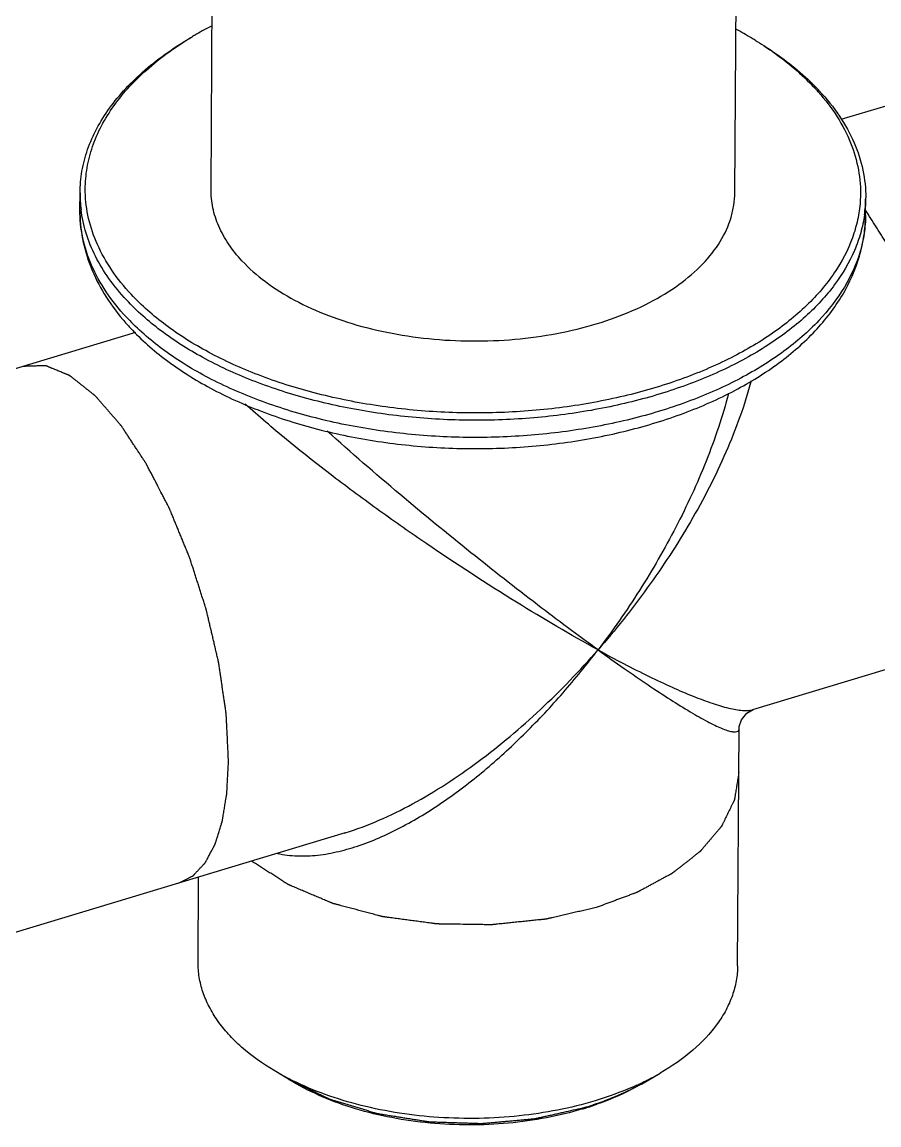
# Model space of a CAD drawing. Header units: millimetres. Extents: x 601 to 1195, y -13 to 407.
# Drawn here: x 1045.43 to 1078.15, y 274.67 to 316.78 of the extents above; entities that cross this region are included whole.
import ezdxf

# ---------------------------------------------------------------- set-up
doc = ezdxf.new("R2010")
doc.units = ezdxf.units.MM
doc.header["$LTSCALE"] = 0.1

msp = doc.modelspace()

# ---------------------------------------------------------------- linework, layer by layer
for p, q in [((1052.647, 310.394), (1052.714, 320.572)), ((1072.646, 310.263), (1072.713, 320.458)), ((1081.634, 314.546), (1076.701, 313.057)), ((1047.642, 309.607), (1047.646, 310.263)), ((1077.641, 309.411), (1077.645, 310.067)), ((1049.763, 304.925), (1037.546, 301.237)), ((1087.587, 294.825), (1073.319, 290.518)), ((1073.104, 290.395), (1073.348, 290.526)), ((1072.753, 280.746), (1072.813, 289.811)), ((1072.813, 289.811), (1072.817, 289.882)), ((1072.813, 289.811), (1072.813, 289.813)), ((1057.766, 285.823), (1043.499, 281.516)), ((1057.741, 285.815), (1057.766, 285.823)), ((1052.154, 280.881), (1052.175, 284.135)), ((1055.767, 276.319), (1055.054, 276.744)), ((1069.08, 276.232), (1069.799, 276.647))]:
    msp.add_line(p, q)
msp.add_lwpolyline([(1072.817, 289.882), (1072.898, 290.143), (1073.104, 290.395)])
for centre, radius, start, end in [((1058.891, 304.554), 13.585, 120.0289, 120.7488), ((1059.202, 304.011), 14.211, 117.2902, 120.0209), ((1065.916, 303.802), 14.399, 59.2486, 61.9359), ((1066.33, 304.512), 13.577, 58.5016, 59.2224), ((1069.542, 308.541), 8.407, 41.5639, 42.9396), ((1069.419, 308.153), 8.814, 42.9397, 44.211), ((1052.598, 310.232), 4.952, 179.6444, 187.1261), ((1072.695, 310.1), 4.95, 352.1278, 359.6085), ((1056.001, 311.094), 8.794, 220.1328, 222.9575), ((1056.006, 311.653), 9.006, 222.956, 225.3287), ((1073.17, 291.118), 0.617, 284.3549, 286.7687), ((1064.291, 286.317), 11.13, 294.4508, 295.4218), ((1064.726, 285.433), 10.145, 295.3454, 300.0034), ((1063.34, 286.88), 12.116, 287.3062, 289.4551), ((1063.208, 287.293), 12.549, 286.7969, 287.3194)]:
    msp.add_arc(centre, radius, start, end)
for points, knots in [([(1047.646, 310.263), (1047.648, 310.54), (1047.699, 311.1), (1047.918, 311.927), (1048.275, 312.736), (1048.767, 313.519), (1049.388, 314.268), (1050.407, 315.241), (1051.306, 315.861), (1051.948, 316.232)], [0, 0, 0, 0, 0.108086, 0.218195, 0.332175, 0.451556, 0.577483, 0.710717, 1, 1, 1, 1]), ([(1047.848, 310.293), (1047.842, 310.566), (1047.878, 311.12), (1048.072, 311.94), (1048.404, 312.743), (1048.87, 313.521), (1049.464, 314.267), (1050.447, 315.238), (1051.32, 315.857), (1051.945, 316.229)], [0, 0, 0, 0, 0.108682, 0.219085, 0.333117, 0.452378, 0.578091, 0.711079, 1, 1, 1, 1]), ([(1073.421, 316.092), (1073.643, 315.96), (1074.469, 315.436), (1075.235, 314.815), (1075.737, 314.299)], [0, 0, 0, 0, 0.263956, 1, 1, 1, 1]), ([(1073.424, 316.089), (1073.643, 315.954), (1074.457, 315.423), (1075.21, 314.792), (1075.697, 314.268)], [0, 0, 0, 0, 0.264375, 1, 1, 1, 1]), ([(1075.832, 314.119), (1076.098, 313.82), (1076.571, 313.202), (1077.096, 312.195), (1077.403, 311.154), (1077.455, 310.446), (1077.444, 310.1)], [0, 0, 0, 0, 0.270525, 0.524006, 0.765069, 1, 1, 1, 1]), ([(1075.872, 314.157), (1076.153, 313.855), (1076.657, 313.23), (1077.228, 312.206), (1077.573, 311.146), (1077.648, 310.422), (1077.645, 310.067)], [0, 0, 0, 0, 0.271548, 0.525543, 0.766299, 1, 1, 1, 1]), ([(1053.829, 307.667), (1053.642, 307.868), (1053.306, 308.285), (1052.925, 308.968), (1052.695, 309.674), (1052.645, 310.157), (1052.647, 310.394)], [0, 0, 0, 0, 0.271495, 0.525556, 0.766314, 1, 1, 1, 1]), ([(1049.597, 306.389), (1049.328, 306.678), (1048.844, 307.276), (1048.29, 308.251), (1047.943, 309.261), (1047.855, 309.953), (1047.848, 310.293)], [0, 0, 0, 0, 0.271214, 0.525371, 0.766401, 1, 1, 1, 1]), ([(1077.444, 310.1), (1077.436, 309.867), (1077.386, 309.398), (1077.149, 308.46), (1076.585, 307.304), (1075.544, 306.038), (1074.163, 304.895), (1072.481, 303.902), (1070.54, 303.081), (1068.391, 302.453), (1066.09, 302.033), (1063.698, 301.834), (1061.279, 301.859), (1058.895, 302.109), (1056.611, 302.577), (1054.486, 303.25), (1052.577, 304.112), (1050.932, 305.14), (1049.998, 305.958), (1049.597, 306.389)], [0, 0, 0, 0, 0.021455, 0.043256, 0.088839, 0.138514, 0.193188, 0.253078, 0.317859, 0.3868, 0.458883, 0.532902, 0.607539, 0.681443, 0.753304, 0.821927, 0.886316, 0.945769, 1, 1, 1, 1]), ([(1053.829, 307.667), (1054.102, 307.374), (1054.738, 306.818), (1055.857, 306.12), (1057.158, 305.536), (1058.604, 305.081), (1060.159, 304.767), (1061.78, 304.603), (1063.425, 304.591), (1065.049, 304.734), (1066.608, 305.026), (1068.061, 305.461), (1069.371, 306.026), (1070.501, 306.709), (1071.423, 307.492), (1072.112, 308.359), (1072.476, 309.148), (1072.62, 309.786), (1072.645, 310.105), (1072.646, 310.263)], [0, 0, 0, 0, 0.054343, 0.113961, 0.178535, 0.247365, 0.319431, 0.393518, 0.468296, 0.542394, 0.614482, 0.683341, 0.747956, 0.807608, 0.861998, 0.911395, 0.956778, 0.978537, 1, 1, 1, 1]), ([(1047.642, 309.607), (1047.639, 309.238), (1047.709, 308.494), (1048.03, 307.407), (1048.555, 306.368), (1049.019, 305.731), (1049.277, 305.426)], [0, 0, 0, 0, 0.241421, 0.486096, 0.737999, 1, 1, 1, 1]), ([(1049.415, 305.516), (1049.134, 305.818), (1048.63, 306.444), (1048.059, 307.467), (1047.714, 308.527), (1047.639, 309.252), (1047.642, 309.607)], [0, 0, 0, 0, 0.271548, 0.525543, 0.766299, 1, 1, 1, 1]), ([(1049.419, 306.172), (1049.179, 306.43), (1048.743, 306.96), (1048.22, 307.818), (1047.856, 308.704), (1047.722, 309.315), (1047.684, 309.618)], [0, 0, 0, 0, 0.269639, 0.524186, 0.766296, 1, 1, 1, 1]), ([(1081.533, 297.068), (1081.527, 297.195), (1081.515, 297.449), (1081.5, 297.766), (1081.488, 298.02), (1081.48, 298.178), (1081.474, 298.305), (1081.47, 298.4), (1081.465, 298.495), (1081.462, 298.575), (1081.459, 298.638), (1081.457, 298.686), (1081.455, 298.725), (1081.453, 298.757), (1081.452, 298.777), (1081.452, 298.791), (1081.451, 298.798), (1081.451, 298.803), (1081.451, 298.807), (1081.45, 298.812), (1081.449, 298.819), (1081.447, 298.835), (1081.444, 298.856), (1081.439, 298.891), (1081.433, 298.934), (1081.423, 299.004), (1081.411, 299.091), (1081.391, 299.23), (1081.366, 299.404), (1081.337, 299.612), (1081.307, 299.821), (1081.278, 300.029), (1081.253, 300.203), (1081.233, 300.342), (1081.219, 300.446), (1081.206, 300.533), (1081.197, 300.603), (1081.19, 300.646), (1081.186, 300.676), (1081.184, 300.694), (1081.182, 300.705), (1081.181, 300.713), (1081.179, 300.722), (1081.175, 300.738), (1081.168, 300.768), (1081.158, 300.813), (1081.146, 300.865), (1081.134, 300.918), (1081.118, 300.989), (1081.091, 301.112), (1081.051, 301.288), (1080.987, 301.571), (1080.923, 301.853), (1080.867, 302.099), (1080.835, 302.24), (1080.811, 302.346), (1080.791, 302.434), (1080.775, 302.505), (1080.763, 302.558), (1080.754, 302.597), (1080.748, 302.624), (1080.745, 302.637), (1080.742, 302.65), (1080.736, 302.668), (1080.729, 302.69), (1080.718, 302.726), (1080.704, 302.77), (1080.688, 302.824), (1080.666, 302.895), (1080.638, 302.984), (1080.605, 303.091), (1080.561, 303.234), (1080.506, 303.412), (1080.44, 303.625), (1080.373, 303.839), (1080.318, 304.017), (1080.274, 304.16), (1080.241, 304.267), (1080.213, 304.356), (1080.191, 304.427), (1080.175, 304.48), (1080.161, 304.525), (1080.15, 304.56), (1080.143, 304.583), (1080.138, 304.601), (1080.133, 304.613), (1080.128, 304.626), (1080.118, 304.651), (1080.103, 304.688), (1080.083, 304.738), (1080.056, 304.805), (1080.023, 304.889), (1079.983, 304.989), (1079.93, 305.122), (1079.837, 305.356), (1079.731, 305.623), (1079.625, 305.89), (1079.559, 306.057), (1079.512, 306.174), (1079.486, 306.241), (1079.466, 306.291), (1079.446, 306.341), (1079.429, 306.382), (1079.418, 306.412), (1079.412, 306.426), (1079.409, 306.435), (1079.405, 306.442), (1079.4, 306.452), (1079.392, 306.468), (1079.379, 306.495), (1079.359, 306.533), (1079.328, 306.595), (1079.29, 306.673), (1079.243, 306.766), (1079.182, 306.89), (1079.104, 307.045), (1079.012, 307.231), (1078.919, 307.417), (1078.826, 307.604), (1078.749, 307.759), (1078.687, 307.883), (1078.648, 307.96), (1078.617, 308.022), (1078.598, 308.061), (1078.583, 308.092), (1078.573, 308.111), (1078.566, 308.125), (1078.563, 308.132), (1078.561, 308.136), (1078.558, 308.141), (1078.553, 308.148), (1078.545, 308.162), (1078.534, 308.178), (1078.518, 308.205), (1078.497, 308.238), (1078.471, 308.278), (1078.438, 308.332), (1078.396, 308.399), (1078.346, 308.479), (1078.296, 308.559), (1078.229, 308.666), (1078.145, 308.8), (1078.011, 309.014), (1077.843, 309.281), (1077.709, 309.495), (1077.642, 309.602)], [0, 0, 0, 0, 0.03125, 0.0625, 0.078125, 0.09375, 0.101562, 0.109375, 0.117188, 0.125, 0.128906, 0.132812, 0.136719, 0.138672, 0.140625, 0.141602, 0.14209, 0.142578, 0.142822, 0.143066, 0.143555, 0.144531, 0.146484, 0.148438, 0.152344, 0.15625, 0.164062, 0.171875, 0.1875, 0.203125, 0.21875, 0.234375, 0.25, 0.257812, 0.265625, 0.273438, 0.277344, 0.28125, 0.283203, 0.28418, 0.285156, 0.285645, 0.286133, 0.287109, 0.289062, 0.292969, 0.296875, 0.300781, 0.304688, 0.3125, 0.328125, 0.34375, 0.375, 0.390625, 0.398438, 0.40625, 0.414062, 0.417969, 0.421875, 0.425781, 0.426758, 0.427734, 0.428711, 0.429688, 0.431641, 0.433594, 0.4375, 0.441406, 0.445312, 0.453125, 0.460938, 0.46875, 0.484375, 0.5, 0.515625, 0.53125, 0.539062, 0.546875, 0.554688, 0.558594, 0.5625, 0.566406, 0.568359, 0.570312, 0.571289, 0.572266, 0.573242, 0.574219, 0.578125, 0.582031, 0.585938, 0.59375, 0.601562, 0.609375, 0.625, 0.65625, 0.671875, 0.6875, 0.695312, 0.699219, 0.703125, 0.707031, 0.710938, 0.712891, 0.713867, 0.714355, 0.714844, 0.71582, 0.716797, 0.71875, 0.722656, 0.726562, 0.734375, 0.742188, 0.75, 0.765625, 0.78125, 0.796875, 0.8125, 0.828125, 0.835938, 0.84375, 0.847656, 0.851562, 0.853516, 0.855469, 0.856445, 0.856934, 0.857178, 0.857422, 0.858398, 0.859375, 0.861328, 0.863281, 0.867188, 0.871094, 0.875, 0.882812, 0.890625, 0.898438, 0.90625, 0.921875, 0.9375, 0.96875, 1, 1, 1, 1]), ([(1077.599, 309.422), (1077.567, 309.191), (1077.469, 308.728), (1077.142, 307.807), (1076.476, 306.684), (1075.34, 305.465), (1073.884, 304.372), (1072.147, 303.43), (1070.17, 302.66), (1068.004, 302.08), (1065.703, 301.706), (1063.324, 301.546), (1060.927, 301.604), (1058.575, 301.879), (1056.325, 302.364), (1054.235, 303.046), (1052.357, 303.91), (1050.738, 304.934), (1049.816, 305.745), (1049.419, 306.172)], [0, 0, 0, 0, 0.021515, 0.043551, 0.089991, 0.14076, 0.196506, 0.257276, 0.322646, 0.391851, 0.46388, 0.53756, 0.611634, 0.68482, 0.755885, 0.823711, 0.887371, 0.94622, 1, 1, 1, 1]), ([(1049.565, 305.101), (1049.984, 304.65), (1050.953, 303.8), (1052.646, 302.741), (1054.59, 301.866), (1056.737, 301.19), (1059.035, 300.728), (1061.426, 300.489), (1063.848, 300.478), (1066.239, 300.696), (1068.537, 301.139), (1070.685, 301.795), (1072.63, 302.653), (1074.326, 303.699), (1075.729, 304.918), (1076.796, 306.296), (1077.367, 307.571), (1077.598, 308.619), (1077.639, 309.147), (1077.641, 309.411)], [0, 0, 0, 0, 0.055505, 0.11527, 0.17925, 0.246956, 0.317548, 0.389953, 0.462957, 0.535304, 0.605787, 0.673339, 0.737135, 0.796702, 0.852022, 0.903603, 0.952455, 0.976297, 1, 1, 1, 1]), ([(1077.641, 309.411), (1077.639, 309.177), (1077.602, 308.705), (1077.392, 307.761), (1076.861, 306.593), (1075.855, 305.306), (1074.506, 304.14), (1072.851, 303.121), (1070.931, 302.27), (1068.797, 301.609), (1066.502, 301.154), (1064.106, 300.917), (1061.673, 300.905), (1059.264, 301.117), (1056.944, 301.549), (1054.772, 302.188), (1052.804, 303.019), (1051.091, 304.021), (1050.104, 304.824), (1049.675, 305.249)], [0, 0, 0, 0, 0.021414, 0.043115, 0.088332, 0.137464, 0.191488, 0.250694, 0.31482, 0.383194, 0.454849, 0.52862, 0.603222, 0.677325, 0.749626, 0.818923, 0.884191, 0.94467, 1, 1, 1, 1]), ([(1053.316, 288.551), (1053.311, 288.654), (1053.301, 288.861), (1053.286, 289.171), (1053.271, 289.481), (1053.258, 289.74), (1053.248, 289.946), (1053.242, 290.076), (1053.237, 290.166), (1053.235, 290.218), (1053.233, 290.256), (1053.231, 290.289), (1053.23, 290.315), (1053.229, 290.331), (1053.229, 290.344), (1053.228, 290.353), (1053.227, 290.364), (1053.225, 290.378), (1053.222, 290.395), (1053.218, 290.423), (1053.213, 290.458), (1053.205, 290.513), (1053.195, 290.583), (1053.183, 290.667), (1053.167, 290.778), (1053.146, 290.917), (1053.122, 291.084), (1053.098, 291.251), (1053.073, 291.418), (1053.049, 291.586), (1053.025, 291.753), (1053.004, 291.892), (1052.988, 292.003), (1052.976, 292.087), (1052.966, 292.156), (1052.959, 292.205), (1052.955, 292.233), (1052.952, 292.254), (1052.949, 292.271), (1052.947, 292.285), (1052.945, 292.299), (1052.941, 292.317), (1052.934, 292.347), (1052.926, 292.383), (1052.912, 292.441), (1052.895, 292.514), (1052.868, 292.631), (1052.834, 292.777), (1052.793, 292.953), (1052.752, 293.128), (1052.711, 293.303), (1052.67, 293.478), (1052.629, 293.653), (1052.588, 293.829), (1052.554, 293.975), (1052.527, 294.091), (1052.51, 294.165), (1052.496, 294.223), (1052.486, 294.267), (1052.478, 294.3), (1052.473, 294.321), (1052.471, 294.331), (1052.47, 294.338), (1052.467, 294.345), (1052.463, 294.357), (1052.458, 294.375), (1052.448, 294.404), (1052.437, 294.439), (1052.424, 294.482), (1052.405, 294.538), (1052.383, 294.609), (1052.346, 294.723), (1052.301, 294.865), (1052.247, 295.035), (1052.192, 295.205), (1052.138, 295.376), (1052.083, 295.546), (1052.029, 295.716), (1051.984, 295.858), (1051.947, 295.972), (1051.92, 296.057), (1051.898, 296.128), (1051.879, 296.185), (1051.866, 296.227), (1051.855, 296.263), (1051.845, 296.291), (1051.837, 296.32), (1051.823, 296.353), (1051.806, 296.393), (1051.789, 296.434), (1051.767, 296.487), (1051.74, 296.555), (1051.707, 296.635), (1051.662, 296.743), (1051.607, 296.877), (1051.541, 297.039), (1051.475, 297.2), (1051.408, 297.361), (1051.342, 297.523), (1051.276, 297.684), (1051.221, 297.819), (1051.176, 297.926), (1051.149, 297.993), (1051.127, 298.047), (1051.11, 298.087), (1051.094, 298.128), (1051.08, 298.161), (1051.07, 298.185), (1051.065, 298.198), (1051.058, 298.211), (1051.05, 298.226), (1051.037, 298.251), (1051.021, 298.282), (1050.996, 298.331), (1050.964, 298.393), (1050.913, 298.492), (1050.849, 298.615), (1050.746, 298.812), (1050.644, 299.01), (1050.542, 299.208), (1050.465, 299.356), (1050.388, 299.504), (1050.324, 299.627), (1050.273, 299.726), (1050.241, 299.788), (1050.218, 299.831), (1050.206, 299.856), (1050.196, 299.874), (1050.186, 299.893), (1050.179, 299.907), (1050.174, 299.916), (1050.172, 299.921), (1050.169, 299.925), (1050.166, 299.93), (1050.162, 299.936), (1050.152, 299.952), (1050.136, 299.975), (1050.116, 300.006), (1050.096, 300.037), (1050.068, 300.078), (1050.034, 300.13), (1049.994, 300.192), (1049.953, 300.254), (1049.898, 300.336), (1049.83, 300.44), (1049.749, 300.563), (1049.667, 300.687), (1049.586, 300.811), (1049.504, 300.935), (1049.436, 301.038), (1049.382, 301.121), (1049.341, 301.183), (1049.307, 301.235), (1049.28, 301.276), (1049.259, 301.307), (1049.242, 301.333), (1049.231, 301.349), (1049.226, 301.357), (1049.224, 301.36), (1049.223, 301.363), (1049.221, 301.365), (1049.218, 301.369), (1049.213, 301.374), (1049.206, 301.382), (1049.197, 301.392), (1049.186, 301.405), (1049.172, 301.421), (1049.154, 301.442), (1049.126, 301.475), (1049.09, 301.516), (1049.047, 301.565), (1048.99, 301.631), (1048.919, 301.713), (1048.833, 301.812), (1048.747, 301.91), (1048.661, 302.009), (1048.576, 302.108), (1048.504, 302.19), (1048.447, 302.256), (1048.404, 302.305), (1048.361, 302.354), (1048.326, 302.395), (1048.297, 302.428), (1048.279, 302.449), (1048.265, 302.465), (1048.254, 302.478), (1048.244, 302.49), (1048.235, 302.5), (1048.228, 302.507), (1048.225, 302.512), (1048.221, 302.514), (1048.217, 302.518), (1048.21, 302.523), (1048.201, 302.53), (1048.187, 302.541), (1048.17, 302.555), (1048.142, 302.577), (1048.107, 302.604), (1048.066, 302.637), (1048.024, 302.67), (1047.968, 302.715), (1047.899, 302.77), (1047.815, 302.836), (1047.732, 302.902), (1047.649, 302.968), (1047.565, 303.034), (1047.482, 303.1), (1047.412, 303.155), (1047.363, 303.194), (1047.336, 303.216), (1047.315, 303.232), (1047.297, 303.246), (1047.283, 303.257), (1047.273, 303.265), (1047.263, 303.273), (1047.254, 303.281), (1047.247, 303.283), (1047.241, 303.286), (1047.232, 303.289), (1047.223, 303.293), (1047.209, 303.299), (1047.193, 303.305), (1047.173, 303.314), (1047.147, 303.324), (1047.114, 303.338), (1047.074, 303.354), (1047.034, 303.371), (1046.982, 303.393), (1046.916, 303.42), (1046.836, 303.453), (1046.757, 303.485), (1046.678, 303.518), (1046.612, 303.545), (1046.559, 303.567), (1046.519, 303.583), (1046.48, 303.6), (1046.44, 303.616), (1046.407, 303.63), (1046.381, 303.641), (1046.364, 303.647), (1046.351, 303.653), (1046.343, 303.656), (1046.336, 303.659), (1046.332, 303.661), (1046.329, 303.66), (1046.326, 303.66), (1046.321, 303.66), (1046.313, 303.66), (1046.301, 303.66), (1046.286, 303.659), (1046.267, 303.658), (1046.243, 303.658), (1046.213, 303.657), (1046.176, 303.655), (1046.127, 303.654), (1046.042, 303.651), (1045.92, 303.647), (1045.774, 303.642), (1045.628, 303.637), (1045.53, 303.634), (1045.481, 303.632)], [0, 0, 0, 0, 0.015625, 0.03125, 0.046875, 0.0625, 0.070312, 0.078125, 0.082031, 0.083984, 0.085938, 0.087891, 0.088867, 0.089844, 0.090332, 0.09082, 0.091309, 0.091797, 0.092773, 0.09375, 0.095703, 0.097656, 0.101562, 0.105469, 0.109375, 0.117188, 0.125, 0.132812, 0.140625, 0.148438, 0.15625, 0.164062, 0.167969, 0.171875, 0.175781, 0.177734, 0.178711, 0.179688, 0.180664, 0.181152, 0.181641, 0.182617, 0.183594, 0.185547, 0.1875, 0.191406, 0.195312, 0.203125, 0.210938, 0.21875, 0.226562, 0.234375, 0.242188, 0.25, 0.257812, 0.261719, 0.265625, 0.267578, 0.269531, 0.271484, 0.271973, 0.272461, 0.272705, 0.272949, 0.273438, 0.274414, 0.275391, 0.277344, 0.279297, 0.28125, 0.285156, 0.289062, 0.296875, 0.304688, 0.3125, 0.320312, 0.328125, 0.335938, 0.34375, 0.347656, 0.351562, 0.355469, 0.357422, 0.359375, 0.361328, 0.362305, 0.363281, 0.365234, 0.367188, 0.369141, 0.371094, 0.375, 0.378906, 0.382812, 0.390625, 0.398438, 0.40625, 0.414062, 0.421875, 0.429688, 0.4375, 0.441406, 0.445312, 0.447266, 0.449219, 0.451172, 0.453125, 0.454102, 0.45459, 0.455078, 0.456055, 0.457031, 0.458984, 0.460938, 0.464844, 0.46875, 0.476562, 0.484375, 0.5, 0.507812, 0.515625, 0.523438, 0.53125, 0.535156, 0.539062, 0.541016, 0.541992, 0.542969, 0.543945, 0.544922, 0.545166, 0.54541, 0.545654, 0.545898, 0.546387, 0.546875, 0.548828, 0.550781, 0.552734, 0.554688, 0.558594, 0.5625, 0.566406, 0.570312, 0.578125, 0.585938, 0.59375, 0.601562, 0.609375, 0.617188, 0.621094, 0.625, 0.628906, 0.630859, 0.632812, 0.634766, 0.635742, 0.635986, 0.63623, 0.636353, 0.636475, 0.636719, 0.637207, 0.637695, 0.638672, 0.639648, 0.640625, 0.642578, 0.644531, 0.648438, 0.652344, 0.65625, 0.664062, 0.671875, 0.679688, 0.6875, 0.695312, 0.703125, 0.707031, 0.710938, 0.714844, 0.71875, 0.720703, 0.722656, 0.723633, 0.724609, 0.725586, 0.726562, 0.727051, 0.727295, 0.727539, 0.728027, 0.728516, 0.729492, 0.730469, 0.732422, 0.734375, 0.738281, 0.742188, 0.746094, 0.75, 0.757812, 0.765625, 0.773438, 0.78125, 0.789062, 0.796875, 0.804688, 0.808594, 0.810547, 0.8125, 0.814453, 0.81543, 0.816406, 0.817383, 0.818359, 0.818848, 0.819336, 0.820312, 0.821289, 0.822266, 0.824219, 0.826172, 0.828125, 0.832031, 0.835938, 0.839844, 0.84375, 0.851562, 0.859375, 0.867188, 0.875, 0.882812, 0.886719, 0.890625, 0.894531, 0.898438, 0.902344, 0.904297, 0.90625, 0.907227, 0.908203, 0.908691, 0.90918, 0.909424, 0.909668, 0.910156, 0.911133, 0.912109, 0.914062, 0.916016, 0.917969, 0.921875, 0.925781, 0.929688, 0.9375, 0.953125, 0.96875, 0.984375, 1, 1, 1, 1]), ([(1073.273, 303.088), (1073.026, 302.156), (1072.353, 300.306), (1070.993, 297.665), (1069.344, 295.144), (1068.087, 293.567), (1067.424, 292.809)], [0, 0, 0, 0, 0.242859, 0.493182, 0.746578, 1, 1, 1, 1]), ([(1072.411, 302.61), (1072.181, 301.729), (1071.592, 299.984), (1070.432, 297.471), (1069.042, 295.064), (1067.983, 293.543), (1067.424, 292.809)], [0, 0, 0, 0, 0.246939, 0.497984, 0.749825, 1, 1, 1, 1]), ([(1067.424, 292.809), (1066.371, 293.387), (1064.161, 294.688), (1061.401, 296.485), (1059.076, 298.113), (1057.29, 299.433), (1055.567, 300.792), (1054.467, 301.732), (1053.948, 302.205)], [0, 0, 0, 0, 0.218967, 0.467289, 0.600121, 0.736334, 0.872055, 1, 1, 1, 1]), ([(1067.424, 292.809), (1066.647, 293.372), (1065.015, 294.59), (1062.492, 296.57), (1059.809, 298.773), (1057.997, 300.34), (1057.085, 301.156)], [0, 0, 0, 0, 0.216608, 0.45943, 0.723724, 1, 1, 1, 1]), ([(1055.187, 285.035), (1055.433, 284.981), (1055.946, 284.921), (1056.735, 284.956), (1057.543, 285.102), (1058.361, 285.344), (1059.182, 285.672), (1060.287, 286.215), (1061.643, 287.06), (1063.2, 288.267), (1064.694, 289.644), (1066.113, 291.163), (1066.997, 292.248), (1067.424, 292.809)], [0, 0, 0, 0, 0.049993, 0.102001, 0.156237, 0.212662, 0.271153, 0.331494, 0.456927, 0.587571, 0.722223, 0.859998, 1, 1, 1, 1]), ([(1057.766, 285.823), (1058.205, 285.957), (1059.084, 286.287), (1060.366, 286.919), (1061.631, 287.675), (1063.295, 288.836), (1065.279, 290.51), (1066.73, 292.016), (1067.424, 292.809)], [0, 0, 0, 0, 0.114293, 0.233051, 0.355414, 0.480683, 0.737534, 1, 1, 1, 1]), ([(1067.424, 292.809), (1068.066, 292.457), (1069.001, 291.966), (1070.222, 291.391), (1071.026, 291.046), (1071.746, 290.776), (1072.293, 290.611), (1072.679, 290.529), (1072.923, 290.496), (1073.136, 290.489), (1073.265, 290.505), (1073.323, 290.519)], [0, 0, 0, 0, 0.343454, 0.495618, 0.632946, 0.753948, 0.856661, 0.900557, 0.939125, 0.972235, 1, 1, 1, 1]), ([(1067.424, 292.809), (1067.753, 292.571), (1068.388, 292.119), (1069.309, 291.485), (1070.15, 290.931), (1070.801, 290.526), (1071.276, 290.251), (1071.59, 290.078), (1071.874, 289.933), (1072.127, 289.818), (1072.344, 289.735), (1072.504, 289.69), (1072.611, 289.675), (1072.69, 289.675), (1072.745, 289.689), (1072.771, 289.71)], [0, 0, 0, 0, 0.194886, 0.374148, 0.536051, 0.678576, 0.741857, 0.799298, 0.850502, 0.895038, 0.932405, 0.962223, 0.974262, 0.984434, 1, 1, 1, 1]), ([(1072.771, 289.71), (1072.784, 289.721), (1072.807, 289.753), (1072.813, 289.791), (1072.813, 289.811)], [0, 0, 0, 0, 0.463077, 1, 1, 1, 1]), ([(1051.435, 283.911), (1051.468, 283.929), (1051.534, 283.963), (1051.616, 284.006), (1051.683, 284.04), (1051.732, 284.066), (1051.782, 284.092), (1051.831, 284.118), (1051.873, 284.139), (1051.902, 284.154), (1051.918, 284.163), (1051.931, 284.169), (1051.941, 284.175), (1051.949, 284.179), (1051.954, 284.182), (1051.958, 284.184), (1051.961, 284.185), (1051.963, 284.186), (1051.965, 284.188), (1051.968, 284.191), (1051.973, 284.196), (1051.98, 284.204), (1051.989, 284.214), (1052.003, 284.229), (1052.022, 284.248), (1052.043, 284.272), (1052.072, 284.302), (1052.109, 284.341), (1052.152, 284.387), (1052.195, 284.434), (1052.239, 284.48), (1052.282, 284.527), (1052.319, 284.565), (1052.348, 284.596), (1052.369, 284.619), (1052.387, 284.639), (1052.402, 284.654), (1052.411, 284.664), (1052.418, 284.672), (1052.423, 284.676), (1052.426, 284.68), (1052.428, 284.682), (1052.429, 284.685), (1052.431, 284.688), (1052.435, 284.696), (1052.442, 284.708), (1052.451, 284.725), (1052.459, 284.741), (1052.471, 284.763), (1052.492, 284.801), (1052.521, 284.856), (1052.556, 284.921), (1052.591, 284.987), (1052.626, 285.053), (1052.661, 285.118), (1052.69, 285.173), (1052.714, 285.216), (1052.731, 285.249), (1052.749, 285.282), (1052.764, 285.309), (1052.775, 285.331), (1052.783, 285.345), (1052.788, 285.356), (1052.793, 285.364), (1052.796, 285.371), (1052.799, 285.375), (1052.8, 285.378), (1052.802, 285.38), (1052.802, 285.383), (1052.803, 285.386), (1052.805, 285.392), (1052.808, 285.401), (1052.811, 285.411), (1052.816, 285.425), (1052.821, 285.443), (1052.83, 285.47), (1052.84, 285.505), (1052.853, 285.547), (1052.866, 285.588), (1052.884, 285.644), (1052.905, 285.713), (1052.931, 285.796), (1052.957, 285.88), (1052.983, 285.963), (1053.009, 286.046), (1053.031, 286.115), (1053.046, 286.164), (1053.054, 286.192), (1053.061, 286.213), (1053.067, 286.233), (1053.072, 286.249), (1053.076, 286.259), (1053.077, 286.264), (1053.078, 286.267), (1053.079, 286.271), (1053.08, 286.278), (1053.082, 286.289), (1053.084, 286.305), (1053.088, 286.326), (1053.093, 286.359), (1053.1, 286.4), (1053.108, 286.45), (1053.119, 286.516), (1053.132, 286.598), (1053.148, 286.697), (1053.165, 286.796), (1053.181, 286.895), (1053.197, 286.994), (1053.211, 287.077), (1053.221, 287.143), (1053.229, 287.192), (1053.236, 287.234), (1053.242, 287.267), (1053.245, 287.287), (1053.248, 287.304), (1053.249, 287.314), (1053.251, 287.321), (1053.251, 287.326), (1053.251, 287.331), (1053.252, 287.337), (1053.252, 287.351), (1053.254, 287.372), (1053.255, 287.401), (1053.257, 287.43), (1053.259, 287.468), (1053.262, 287.535), (1053.267, 287.631), (1053.273, 287.746), (1053.28, 287.861), (1053.286, 287.976), (1053.294, 288.129), (1053.304, 288.321), (1053.312, 288.474), (1053.316, 288.551)], [0, 0, 0, 0, 0.03125, 0.0625, 0.078125, 0.09375, 0.109375, 0.125, 0.140625, 0.148438, 0.152344, 0.15625, 0.160156, 0.162109, 0.164062, 0.165039, 0.166016, 0.166504, 0.166992, 0.167969, 0.169922, 0.171875, 0.175781, 0.179688, 0.1875, 0.195312, 0.203125, 0.21875, 0.234375, 0.25, 0.265625, 0.28125, 0.296875, 0.304688, 0.3125, 0.320312, 0.324219, 0.328125, 0.330078, 0.332031, 0.333008, 0.333496, 0.333984, 0.334961, 0.335938, 0.339844, 0.34375, 0.347656, 0.351562, 0.359375, 0.375, 0.390625, 0.40625, 0.421875, 0.4375, 0.453125, 0.460938, 0.46875, 0.476562, 0.484375, 0.488281, 0.492188, 0.494141, 0.496094, 0.498047, 0.499023, 0.499512, 0.5, 0.500488, 0.500977, 0.501953, 0.503906, 0.505859, 0.507812, 0.511719, 0.515625, 0.523438, 0.53125, 0.539062, 0.546875, 0.5625, 0.578125, 0.59375, 0.609375, 0.625, 0.640625, 0.648438, 0.652344, 0.65625, 0.660156, 0.664062, 0.665039, 0.666016, 0.666504, 0.666992, 0.667969, 0.669922, 0.671875, 0.675781, 0.679688, 0.6875, 0.695312, 0.703125, 0.71875, 0.734375, 0.75, 0.765625, 0.78125, 0.796875, 0.804688, 0.8125, 0.820312, 0.824219, 0.828125, 0.830078, 0.832031, 0.833008, 0.833496, 0.833984, 0.834961, 0.835938, 0.839844, 0.84375, 0.847656, 0.851562, 0.859375, 0.875, 0.890625, 0.90625, 0.921875, 0.9375, 0.96875, 1, 1, 1, 1]), ([(1072.802, 288.125), (1072.791, 288.06), (1072.77, 287.929), (1072.743, 287.766), (1072.722, 287.636), (1072.706, 287.538), (1072.69, 287.44), (1072.677, 287.359), (1072.666, 287.294), (1072.659, 287.245), (1072.652, 287.204), (1072.647, 287.171), (1072.643, 287.147), (1072.639, 287.127), (1072.637, 287.11), (1072.635, 287.1), (1072.634, 287.092), (1072.633, 287.087), (1072.632, 287.083), (1072.631, 287.08), (1072.63, 287.077), (1072.627, 287.071), (1072.622, 287.062), (1072.617, 287.05), (1072.611, 287.039), (1072.603, 287.023), (1072.59, 286.995), (1072.571, 286.956), (1072.548, 286.909), (1072.525, 286.861), (1072.502, 286.814), (1072.471, 286.751), (1072.433, 286.672), (1072.387, 286.578), (1072.341, 286.483), (1072.303, 286.405), (1072.272, 286.342), (1072.249, 286.294), (1072.226, 286.247), (1072.203, 286.2), (1072.184, 286.16), (1072.171, 286.133), (1072.163, 286.117), (1072.157, 286.105), (1072.152, 286.093), (1072.147, 286.085), (1072.145, 286.079), (1072.143, 286.076), (1072.142, 286.073), (1072.138, 286.069), (1072.134, 286.064), (1072.128, 286.057), (1072.12, 286.048), (1072.107, 286.033), (1072.091, 286.014), (1072.072, 285.991), (1072.047, 285.961), (1072.015, 285.924), (1071.977, 285.879), (1071.926, 285.819), (1071.863, 285.744), (1071.786, 285.654), (1071.71, 285.564), (1071.634, 285.475), (1071.571, 285.4), (1071.52, 285.34), (1071.482, 285.295), (1071.444, 285.25), (1071.412, 285.212), (1071.386, 285.182), (1071.37, 285.164), (1071.358, 285.149), (1071.348, 285.137), (1071.34, 285.128), (1071.335, 285.122), (1071.331, 285.118), (1071.329, 285.115), (1071.326, 285.113), (1071.322, 285.109), (1071.314, 285.104), (1071.304, 285.095), (1071.291, 285.085), (1071.274, 285.072), (1071.253, 285.056), (1071.22, 285.029), (1071.177, 284.997), (1071.127, 284.957), (1071.076, 284.918), (1071.009, 284.865), (1070.924, 284.799), (1070.823, 284.72), (1070.722, 284.641), (1070.621, 284.562), (1070.52, 284.483), (1070.435, 284.418), (1070.376, 284.371), (1070.343, 284.345), (1070.317, 284.325), (1070.296, 284.309), (1070.279, 284.296), (1070.269, 284.288), (1070.26, 284.281), (1070.255, 284.277), (1070.251, 284.274), (1070.246, 284.271), (1070.237, 284.266), (1070.224, 284.259), (1070.203, 284.248), (1070.177, 284.233), (1070.136, 284.211), (1070.084, 284.183), (1070.022, 284.149), (1069.939, 284.104), (1069.836, 284.048), (1069.712, 283.981), (1069.588, 283.914), (1069.464, 283.846), (1069.339, 283.779), (1069.236, 283.723), (1069.153, 283.678), (1069.091, 283.644), (1069.039, 283.616), (1068.998, 283.594), (1068.972, 283.58), (1068.952, 283.568), (1068.939, 283.561), (1068.93, 283.556), (1068.924, 283.554), (1068.918, 283.552), (1068.91, 283.549), (1068.898, 283.544), (1068.883, 283.538), (1068.858, 283.529), (1068.828, 283.518), (1068.791, 283.504), (1068.742, 283.486), (1068.657, 283.454), (1068.534, 283.409), (1068.387, 283.354), (1068.241, 283.299), (1068.094, 283.245), (1067.898, 283.172), (1067.654, 283.08), (1067.458, 283.008), (1067.36, 282.971)], [0, 0, 0, 0, 0.03125, 0.0625, 0.078125, 0.09375, 0.109375, 0.125, 0.132812, 0.140625, 0.148438, 0.152344, 0.15625, 0.160156, 0.162109, 0.164062, 0.165039, 0.166016, 0.166504, 0.166992, 0.16748, 0.167969, 0.169922, 0.171875, 0.173828, 0.175781, 0.179688, 0.1875, 0.195312, 0.203125, 0.210938, 0.21875, 0.234375, 0.25, 0.265625, 0.28125, 0.289062, 0.296875, 0.304688, 0.3125, 0.320312, 0.324219, 0.326172, 0.328125, 0.330078, 0.332031, 0.33252, 0.333008, 0.333496, 0.333984, 0.334961, 0.335938, 0.337891, 0.339844, 0.34375, 0.347656, 0.351562, 0.359375, 0.367188, 0.375, 0.390625, 0.40625, 0.421875, 0.4375, 0.453125, 0.460938, 0.46875, 0.476562, 0.484375, 0.488281, 0.492188, 0.494141, 0.496094, 0.498047, 0.499023, 0.499512, 0.5, 0.500488, 0.500977, 0.501953, 0.503906, 0.505859, 0.507812, 0.511719, 0.515625, 0.523438, 0.53125, 0.539062, 0.546875, 0.5625, 0.578125, 0.59375, 0.609375, 0.625, 0.640625, 0.648438, 0.652344, 0.65625, 0.660156, 0.662109, 0.664062, 0.665039, 0.666016, 0.666504, 0.666992, 0.667969, 0.669922, 0.671875, 0.675781, 0.679688, 0.6875, 0.695312, 0.703125, 0.71875, 0.734375, 0.75, 0.765625, 0.78125, 0.796875, 0.804688, 0.8125, 0.820312, 0.824219, 0.828125, 0.830078, 0.832031, 0.833008, 0.833496, 0.833984, 0.834961, 0.835938, 0.837891, 0.839844, 0.84375, 0.847656, 0.851562, 0.859375, 0.875, 0.890625, 0.90625, 0.921875, 0.9375, 0.96875, 1, 1, 1, 1]), ([(1067.36, 282.971), (1067.22, 282.939), (1067.009, 282.89), (1066.728, 282.825), (1066.518, 282.777), (1066.307, 282.728), (1066.132, 282.687), (1065.991, 282.655), (1065.886, 282.631), (1065.781, 282.606), (1065.693, 282.586), (1065.623, 282.57), (1065.57, 282.558), (1065.526, 282.548), (1065.491, 282.539), (1065.469, 282.534), (1065.454, 282.531), (1065.445, 282.529), (1065.439, 282.528), (1065.435, 282.526), (1065.43, 282.526), (1065.422, 282.525), (1065.405, 282.523), (1065.382, 282.521), (1065.344, 282.517), (1065.296, 282.512), (1065.22, 282.504), (1065.126, 282.495), (1064.974, 282.479), (1064.784, 282.459), (1064.557, 282.436), (1064.329, 282.412), (1064.139, 282.393), (1063.988, 282.377), (1063.874, 282.365), (1063.76, 282.354), (1063.646, 282.342), (1063.551, 282.332), (1063.485, 282.325), (1063.447, 282.321), (1063.419, 282.318), (1063.395, 282.316), (1063.376, 282.314), (1063.364, 282.313), (1063.354, 282.312), (1063.345, 282.312), (1063.328, 282.312), (1063.295, 282.313), (1063.248, 282.313), (1063.191, 282.314), (1063.134, 282.315), (1063.058, 282.316), (1062.925, 282.318), (1062.736, 282.321), (1062.432, 282.325), (1062.128, 282.33), (1061.863, 282.334), (1061.711, 282.336), (1061.597, 282.338), (1061.502, 282.339), (1061.427, 282.34), (1061.379, 282.341), (1061.341, 282.342), (1061.317, 282.342), (1061.299, 282.342), (1061.284, 282.343), (1061.272, 282.343), (1061.263, 282.344), (1061.249, 282.346), (1061.228, 282.349), (1061.199, 282.353), (1061.171, 282.356), (1061.134, 282.361), (1061.087, 282.368), (1061.011, 282.378), (1060.917, 282.39), (1060.804, 282.406), (1060.654, 282.426), (1060.465, 282.451), (1060.239, 282.481), (1060.014, 282.511), (1059.825, 282.537), (1059.675, 282.557), (1059.562, 282.572), (1059.468, 282.585), (1059.392, 282.595), (1059.345, 282.601), (1059.308, 282.606), (1059.279, 282.61), (1059.256, 282.613), (1059.237, 282.616), (1059.225, 282.617), (1059.216, 282.618), (1059.206, 282.619), (1059.196, 282.623), (1059.183, 282.626), (1059.166, 282.631), (1059.144, 282.636), (1059.109, 282.645), (1059.066, 282.657), (1058.997, 282.675), (1058.911, 282.698), (1058.807, 282.725), (1058.704, 282.753), (1058.6, 282.78), (1058.393, 282.835), (1058.151, 282.899), (1057.874, 282.972), (1057.702, 283.018), (1057.581, 283.05), (1057.512, 283.068), (1057.46, 283.082), (1057.417, 283.094), (1057.382, 283.103), (1057.356, 283.11), (1057.335, 283.115), (1057.32, 283.119), (1057.311, 283.122), (1057.303, 283.125), (1057.294, 283.129), (1057.278, 283.136), (1057.258, 283.144), (1057.235, 283.154), (1057.204, 283.167), (1057.165, 283.184), (1057.118, 283.203), (1057.056, 283.23), (1056.978, 283.263), (1056.885, 283.302), (1056.791, 283.342), (1056.666, 283.394), (1056.511, 283.46), (1056.324, 283.539), (1056.137, 283.618), (1055.981, 283.684), (1055.856, 283.737), (1055.778, 283.77), (1055.724, 283.793), (1055.692, 283.806), (1055.669, 283.816), (1055.646, 283.826), (1055.626, 283.834), (1055.613, 283.84), (1055.606, 283.843), (1055.602, 283.844), (1055.599, 283.847), (1055.595, 283.849), (1055.588, 283.853), (1055.577, 283.86), (1055.561, 283.871), (1055.535, 283.887), (1055.503, 283.907), (1055.465, 283.932), (1055.413, 283.965), (1055.349, 284.006), (1055.272, 284.055), (1055.195, 284.104), (1055.092, 284.17), (1054.964, 284.252), (1054.81, 284.35), (1054.655, 284.449), (1054.45, 284.58), (1054.296, 284.678), (1054.193, 284.744)], [0, 0, 0, 0, 0.03125, 0.046875, 0.0625, 0.078125, 0.09375, 0.101562, 0.109375, 0.117188, 0.125, 0.128906, 0.132812, 0.136719, 0.138672, 0.140625, 0.141602, 0.14209, 0.142578, 0.142822, 0.143066, 0.143555, 0.144531, 0.146484, 0.148438, 0.152344, 0.15625, 0.164062, 0.171875, 0.1875, 0.203125, 0.21875, 0.234375, 0.242188, 0.25, 0.257812, 0.265625, 0.273438, 0.277344, 0.279297, 0.28125, 0.283203, 0.28418, 0.285156, 0.285645, 0.286133, 0.287109, 0.289062, 0.292969, 0.296875, 0.300781, 0.304688, 0.3125, 0.328125, 0.34375, 0.375, 0.390625, 0.398438, 0.40625, 0.414062, 0.417969, 0.421875, 0.423828, 0.425781, 0.426758, 0.427734, 0.428711, 0.429199, 0.429688, 0.431641, 0.433594, 0.435547, 0.4375, 0.441406, 0.445312, 0.453125, 0.460938, 0.46875, 0.484375, 0.5, 0.515625, 0.53125, 0.539062, 0.546875, 0.554688, 0.558594, 0.5625, 0.564453, 0.566406, 0.568359, 0.569336, 0.570312, 0.570801, 0.571289, 0.572266, 0.573242, 0.574219, 0.576172, 0.578125, 0.582031, 0.585938, 0.59375, 0.601562, 0.609375, 0.617188, 0.625, 0.65625, 0.671875, 0.6875, 0.695312, 0.699219, 0.703125, 0.707031, 0.708984, 0.710938, 0.712891, 0.713867, 0.714355, 0.714844, 0.71582, 0.716797, 0.71875, 0.720703, 0.722656, 0.726562, 0.730469, 0.734375, 0.742188, 0.75, 0.757812, 0.765625, 0.78125, 0.796875, 0.8125, 0.828125, 0.835938, 0.84375, 0.847656, 0.849609, 0.851562, 0.853516, 0.855469, 0.856445, 0.856934, 0.857178, 0.857422, 0.85791, 0.858398, 0.859375, 0.861328, 0.863281, 0.867188, 0.871094, 0.875, 0.882812, 0.890625, 0.898438, 0.90625, 0.921875, 0.9375, 0.953125, 0.96875, 1, 1, 1, 1]), ([(1055.054, 276.744), (1054.617, 277.005), (1054.004, 277.438), (1053.314, 278.115), (1052.894, 278.635), (1052.564, 279.177), (1052.325, 279.736), (1052.183, 280.306), (1052.153, 280.691), (1052.154, 280.881)], [0, 0, 0, 0, 0.289285, 0.422514, 0.548445, 0.667824, 0.781805, 0.891915, 1, 1, 1, 1]), ([(1072.753, 280.746), (1072.752, 280.556), (1072.717, 280.171), (1072.567, 279.603), (1072.321, 279.048), (1071.859, 278.312), (1071.04, 277.453), (1070.24, 276.902), (1069.799, 276.647)], [0, 0, 0, 0, 0.108135, 0.218295, 0.332328, 0.451761, 0.710601, 1, 1, 1, 1]), ([(1055.767, 276.357), (1055.706, 276.388), (1055.464, 276.51), (1055.227, 276.641), (1055.054, 276.744)], [0, 0, 0, 0, 0.254343, 1, 1, 1, 1]), ([(1055.625, 276.404), (1055.722, 276.357), (1055.915, 276.264), (1056.158, 276.147), (1056.352, 276.054), (1056.497, 275.984), (1056.642, 275.914), (1056.763, 275.855), (1056.86, 275.809), (1056.933, 275.774), (1056.994, 275.745), (1057.042, 275.721), (1057.078, 275.704), (1057.109, 275.689), (1057.133, 275.677), (1057.148, 275.67), (1057.16, 275.664), (1057.168, 275.661), (1057.173, 275.658), (1057.176, 275.657), (1057.18, 275.656), (1057.184, 275.654), (1057.195, 275.651), (1057.211, 275.646), (1057.232, 275.64), (1057.253, 275.633), (1057.282, 275.625), (1057.332, 275.61), (1057.403, 275.588), (1057.488, 275.562), (1057.573, 275.537), (1057.659, 275.511), (1057.772, 275.476), (1057.915, 275.433), (1058.085, 275.382), (1058.256, 275.33), (1058.398, 275.287), (1058.512, 275.252), (1058.597, 275.227), (1058.682, 275.201), (1058.768, 275.175), (1058.839, 275.153), (1058.896, 275.136), (1058.931, 275.125), (1058.959, 275.117), (1058.977, 275.112), (1058.99, 275.108), (1058.997, 275.106), (1059.005, 275.105), (1059.014, 275.103), (1059.03, 275.101), (1059.049, 275.097), (1059.08, 275.093), (1059.119, 275.086), (1059.165, 275.079), (1059.227, 275.069), (1059.305, 275.057), (1059.397, 275.042), (1059.521, 275.022), (1059.676, 274.998), (1059.862, 274.968), (1060.047, 274.939), (1060.233, 274.909), (1060.388, 274.884), (1060.512, 274.865), (1060.605, 274.85), (1060.697, 274.835), (1060.775, 274.823), (1060.837, 274.813), (1060.875, 274.807), (1060.906, 274.802), (1060.93, 274.798), (1060.949, 274.795), (1060.962, 274.793), (1060.97, 274.792), (1060.976, 274.791), (1060.982, 274.791), (1060.99, 274.79), (1061.004, 274.79), (1061.023, 274.789), (1061.047, 274.789), (1061.078, 274.788), (1061.118, 274.786), (1061.181, 274.784), (1061.26, 274.782), (1061.354, 274.779), (1061.449, 274.776), (1061.575, 274.771), (1061.732, 274.766), (1061.921, 274.76), (1062.11, 274.754), (1062.299, 274.748), (1062.488, 274.742), (1062.646, 274.736), (1062.756, 274.733), (1062.819, 274.731), (1062.866, 274.729), (1062.906, 274.728), (1062.937, 274.727), (1062.957, 274.726), (1062.973, 274.726), (1062.983, 274.726), (1062.991, 274.725), (1062.998, 274.726), (1063.012, 274.727), (1063.032, 274.729), (1063.064, 274.732), (1063.103, 274.735), (1063.166, 274.741), (1063.245, 274.748), (1063.34, 274.757), (1063.467, 274.768), (1063.625, 274.783), (1063.815, 274.8), (1064.004, 274.817), (1064.194, 274.835), (1064.384, 274.852), (1064.542, 274.866), (1064.669, 274.878), (1064.763, 274.887), (1064.843, 274.894), (1064.906, 274.9), (1064.945, 274.903), (1064.977, 274.906), (1064.997, 274.908), (1065.011, 274.909), (1065.018, 274.91), (1065.026, 274.912), (1065.035, 274.914), (1065.05, 274.917), (1065.069, 274.922), (1065.099, 274.928), (1065.136, 274.937), (1065.181, 274.947), (1065.241, 274.96), (1065.345, 274.984), (1065.495, 275.018), (1065.674, 275.058), (1065.854, 275.099), (1066.033, 275.139), (1066.272, 275.193), (1066.571, 275.261), (1066.81, 275.315), (1066.93, 275.342)], [0, 0, 0, 0, 0.03125, 0.0625, 0.078125, 0.09375, 0.109375, 0.125, 0.132812, 0.140625, 0.148438, 0.152344, 0.15625, 0.160156, 0.162109, 0.164062, 0.165039, 0.166016, 0.166504, 0.166748, 0.166992, 0.16748, 0.167969, 0.169922, 0.171875, 0.173828, 0.175781, 0.179688, 0.1875, 0.195312, 0.203125, 0.210938, 0.21875, 0.234375, 0.25, 0.265625, 0.28125, 0.289062, 0.296875, 0.304688, 0.3125, 0.320312, 0.324219, 0.328125, 0.330078, 0.332031, 0.333008, 0.333496, 0.333984, 0.334961, 0.335938, 0.337891, 0.339844, 0.34375, 0.347656, 0.351562, 0.359375, 0.367188, 0.375, 0.390625, 0.40625, 0.421875, 0.4375, 0.453125, 0.460938, 0.46875, 0.476562, 0.484375, 0.488281, 0.492188, 0.494141, 0.496094, 0.498047, 0.499023, 0.499512, 0.5, 0.500488, 0.500977, 0.501953, 0.503906, 0.505859, 0.507812, 0.511719, 0.515625, 0.523438, 0.53125, 0.539062, 0.546875, 0.5625, 0.578125, 0.59375, 0.609375, 0.625, 0.640625, 0.648438, 0.652344, 0.65625, 0.660156, 0.662109, 0.664062, 0.665039, 0.666016, 0.666504, 0.666992, 0.667969, 0.669922, 0.671875, 0.675781, 0.679688, 0.6875, 0.695312, 0.703125, 0.71875, 0.734375, 0.75, 0.765625, 0.78125, 0.796875, 0.804688, 0.8125, 0.820312, 0.824219, 0.828125, 0.830078, 0.832031, 0.833008, 0.833496, 0.833984, 0.834961, 0.835938, 0.837891, 0.839844, 0.84375, 0.847656, 0.851562, 0.859375, 0.875, 0.890625, 0.90625, 0.921875, 0.9375, 0.96875, 1, 1, 1, 1]), ([(1067.312, 275.592), (1066.37, 275.308), (1064.385, 274.926), (1061.363, 274.869), (1058.875, 275.243), (1057.027, 275.8), (1056.171, 276.158), (1055.767, 276.357)], [0, 0, 0, 0, 0.250043, 0.510105, 0.764792, 0.88564, 1, 1, 1, 1]), ([(1066.835, 275.279), (1066.382, 275.143), (1065.445, 274.916), (1063.996, 274.713), (1062.507, 274.646), (1061.017, 274.716), (1059.563, 274.92), (1058.183, 275.255), (1056.912, 275.711), (1056.129, 276.103), (1055.767, 276.319)], [0, 0, 0, 0, 0.124305, 0.25321, 0.384524, 0.515991, 0.645311, 0.770311, 0.889058, 1, 1, 1, 1]), ([(1066.93, 275.342), (1066.981, 275.358), (1067.056, 275.382), (1067.157, 275.415), (1067.22, 275.435), (1067.271, 275.451), (1067.302, 275.461), (1067.328, 275.469), (1067.352, 275.478), (1067.395, 275.493), (1067.456, 275.515), (1067.53, 275.541), (1067.604, 275.568), (1067.659, 275.588), (1067.695, 275.601), (1067.711, 275.606), (1067.723, 275.611), (1067.736, 275.615), (1067.758, 275.624), (1067.79, 275.637), (1067.84, 275.657), (1067.904, 275.683), (1067.967, 275.708), (1068.018, 275.729), (1068.056, 275.744), (1068.088, 275.756), (1068.11, 275.765), (1068.123, 275.77), (1068.133, 275.774), (1068.141, 275.778), (1068.152, 275.783), (1068.172, 275.792), (1068.201, 275.805), (1068.235, 275.82), (1068.281, 275.84), (1068.338, 275.866), (1068.395, 275.891), (1068.44, 275.911), (1068.469, 275.924), (1068.489, 275.933), (1068.5, 275.938), (1068.512, 275.944), (1068.527, 275.951), (1068.562, 275.969), (1068.615, 275.995), (1068.685, 276.029), (1068.755, 276.064), (1068.808, 276.09), (1068.843, 276.108), (1068.858, 276.115), (1068.87, 276.121), (1068.881, 276.127), (1068.9, 276.137), (1068.927, 276.152), (1068.971, 276.176), (1069.026, 276.207), (1069.114, 276.255), (1069.18, 276.291), (1069.224, 276.315)], [0, 0, 0, 0, 0.0625, 0.09375, 0.125, 0.140625, 0.15625, 0.164062, 0.171875, 0.1875, 0.21875, 0.25, 0.28125, 0.3125, 0.320312, 0.328125, 0.332031, 0.335938, 0.34375, 0.359375, 0.375, 0.40625, 0.4375, 0.453125, 0.46875, 0.484375, 0.492188, 0.496094, 0.5, 0.503906, 0.507812, 0.515625, 0.53125, 0.546875, 0.5625, 0.59375, 0.625, 0.640625, 0.65625, 0.664062, 0.667969, 0.671875, 0.679688, 0.6875, 0.71875, 0.75, 0.78125, 0.8125, 0.820312, 0.828125, 0.832031, 0.835938, 0.84375, 0.859375, 0.875, 0.90625, 0.9375, 1, 1, 1, 1]), ([(1068.898, 276.185), (1068.773, 276.128), (1068.254, 275.904), (1067.721, 275.716), (1067.312, 275.592)], [0, 0, 0, 0, 0.243305, 1, 1, 1, 1]), ([(1069.081, 276.232), (1068.951, 276.157), (1068.402, 275.858), (1067.823, 275.615), (1067.375, 275.456)], [0, 0, 0, 0, 0.240021, 1, 1, 1, 1])]:
    msp.add_open_spline(points, degree=3, knots=knots)

doc.saveas('drawing.dxf')
